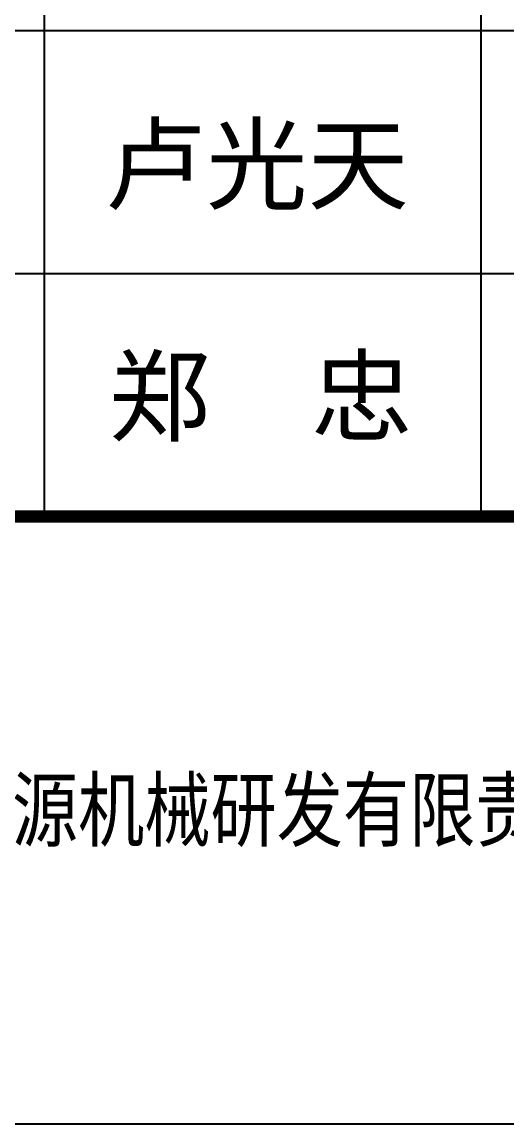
# Model space of a CAD drawing. Extents: x 8844666 to 9156203, y 1662182 to 2655606.
# Drawn here: x 9149165 to 9152161, y 2483640 to 2490442 of the extents above; entities that cross this region are included whole.
import ezdxf
from ezdxf.enums import TextEntityAlignment as Align

# ---------------------------------------------------------------- set-up
doc = ezdxf.new("R2010")
doc.units = 0
doc.header["$LTSCALE"] = 1000
doc.header["$MEASUREMENT"] = 0
doc.layers.get('0').update_dxf_attribs({"linetype": 'CONTINUOUS'})
for name, color, linetype in [('PP-PM-TK', 7, 'CONTINUOUS'), ('PUB_TITLE', 4, 'CONTINUOUS'), ('签名', 255, 'CONTINUOUS')]:
    doc.layers.add(name, color=color, linetype=linetype)
doc.styles.add('-黑体', font='')
doc.styles.add('仿宋', font='', dxfattribs={"width": 0.8})
doc.styles.get('-黑体').set_extended_font_data('SimSun')
doc.styles.get('仿宋').set_extended_font_data('SimSun')

# ---------------------------------------------------------------- blocks, each defined once
blk = doc.blocks.new('A1-TK')
at = {"layer": 'PP-PM-TK', "color": 4}
for p, q in [((9148150.3, 1813479.9), (9148150.3, 1820479.9)), ((9149950.4, 1813479.9), (9149950.4, 1820479.9)), ((9146250.4, 1815479.9), (9151750.4, 1815479.9)), ((9146250.4, 1814479.9), (9151750.4, 1814479.9)), ((9146250.4, 1810979.9), (9151750.4, 1810979.9))]:
    blk.add_line(p, q, dxfattribs=at)
for const_width in [50, 20]:
    blk.add_lwpolyline([(9146250.4, 1813479.9), (9151750.4, 1813479.9)], dxfattribs=dict(at, const_width=const_width))
at = {"layer": 'PUB_TITLE', "color": 0, "style": '仿宋', "width": 0.8}
blk.add_text('安徽茶之源机械研发有限责任公司', height=250, dxfattribs=at).set_placement((9148971.2, 1812147.7), align=Align.CENTER)
at = {"layer": '签名', "linetype": 'Continuous', "style": '-黑体'}
for s, p in [('卢光天', (9148399.6, 1814775.4)), ('郑  忠', (9148416, 1813821.6))]:
    blk.add_text(s, height=306, dxfattribs=at).set_placement(p)

msp = doc.modelspace()

# ---------------------------------------------------------------- block references
at = {"xscale": 1.5, "yscale": 1.5, "zscale": 1.5}
msp.add_blockref('A1-TK', (-4572922.9, -232829.9), dxfattribs=at)

doc.saveas('drawing.dxf')
